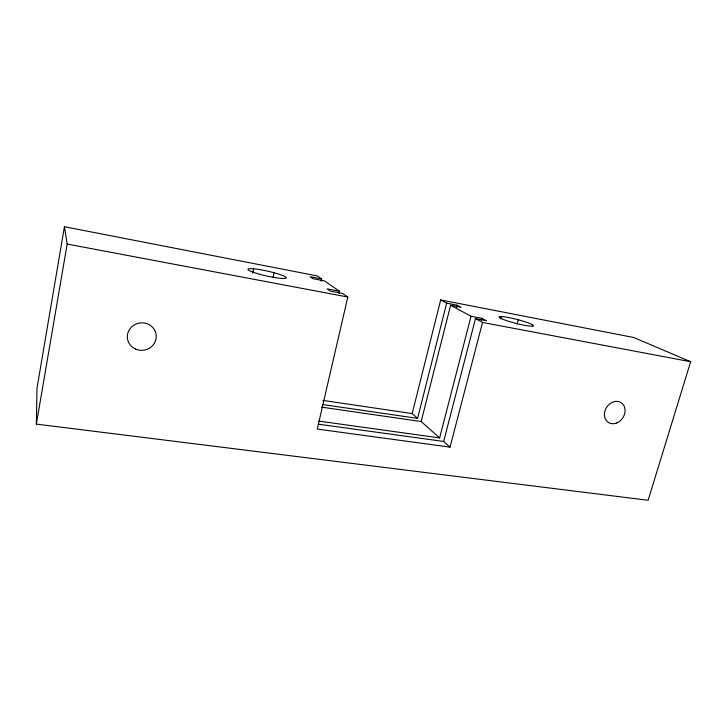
<?xml version="1.0" encoding="UTF-8"?>
<svg xmlns="http://www.w3.org/2000/svg" width="727" height="727" viewBox="0 0 727 727"><rect width="100%" height="100%" fill="white"/><g stroke="black" fill="none" stroke-linecap="round" stroke-linejoin="round"><path stroke-width="1.09" d="M440.68 299.942L446.669 303.15L417.589 418.379L412.173 413.572L440.68 299.942L633.771 337.51L690.65 361.728L648.12 500.276L36.35 424.105L36.977 388.291L64.43 226.724L317.317 275.933L321.652 278.932L321.152 281.14M36.35 424.105L67.166 244.054L64.43 226.724M252.742 273.261L253.678 268.817M273.098 277.151L274.043 272.743M338.891 293.399L339.391 291.2L324.515 280.913L312.837 278.65L310.084 276.687L321.652 278.932M339.391 291.2L327.168 288.873L330.285 291.1L342.635 293.435L347.815 297.025L317.254 429.075L450.031 447.132L482.555 322.452L475.476 318.644L443.643 441.462L450.031 447.132M450.613 305.276L471.041 316.263L439.635 437.918L421.16 421.542L450.613 305.276L461.091 307.303L457.065 305.167L446.669 303.15M456.501 307.367L457.065 305.167M481.383 320.525L481.956 318.335L471.041 316.263M500.93 318.735L501.503 316.554M517.133 324.106L518.287 319.789M318.308 424.177L443.643 441.462M318.826 421.106L439.635 437.918M321.461 407.12L421.16 421.542M322.325 404.494L417.589 418.379M322.861 400.423L412.173 413.572M67.166 244.054L347.815 297.025M482.555 322.452L690.65 361.728M475.476 318.644L486.481 320.734L481.956 318.335M532.664 326.141L530.746 326.15A17.766 2.036 14.4 0 1 515.179 323.179L510.69 321.934A17.766 2.036 14.4 0 1 499.994 316.545L501.993 316.563A17.766 2.036 14.4 0 1 517.215 319.498L521.559 320.698A17.766 2.036 14.4 0 1 532.664 326.141M283.412 278.496L280.204 278.305A19.629 2.481 12.6 0 1 261.202 274.679L256.613 273.37A19.629 2.481 12.6 0 1 251.215 268.645L254.477 268.872A19.629 2.481 12.6 0 1 272.943 272.434L277.396 273.688A19.629 2.481 12.6 0 1 283.412 278.496M135.567 349.069A14.476 13.74 -6.7 0 0 156.214 335.347A14.476 13.74 -6.7 0 0 133.595 325.351A14.476 13.74 -6.7 0 0 135.567 349.069M616.769 422.95A11.777 9.678 -56.9 0 0 622.494 403.776A11.777 9.678 -56.9 0 0 604.928 410.919A11.777 9.678 -56.9 0 0 616.769 422.95"/></g></svg>
